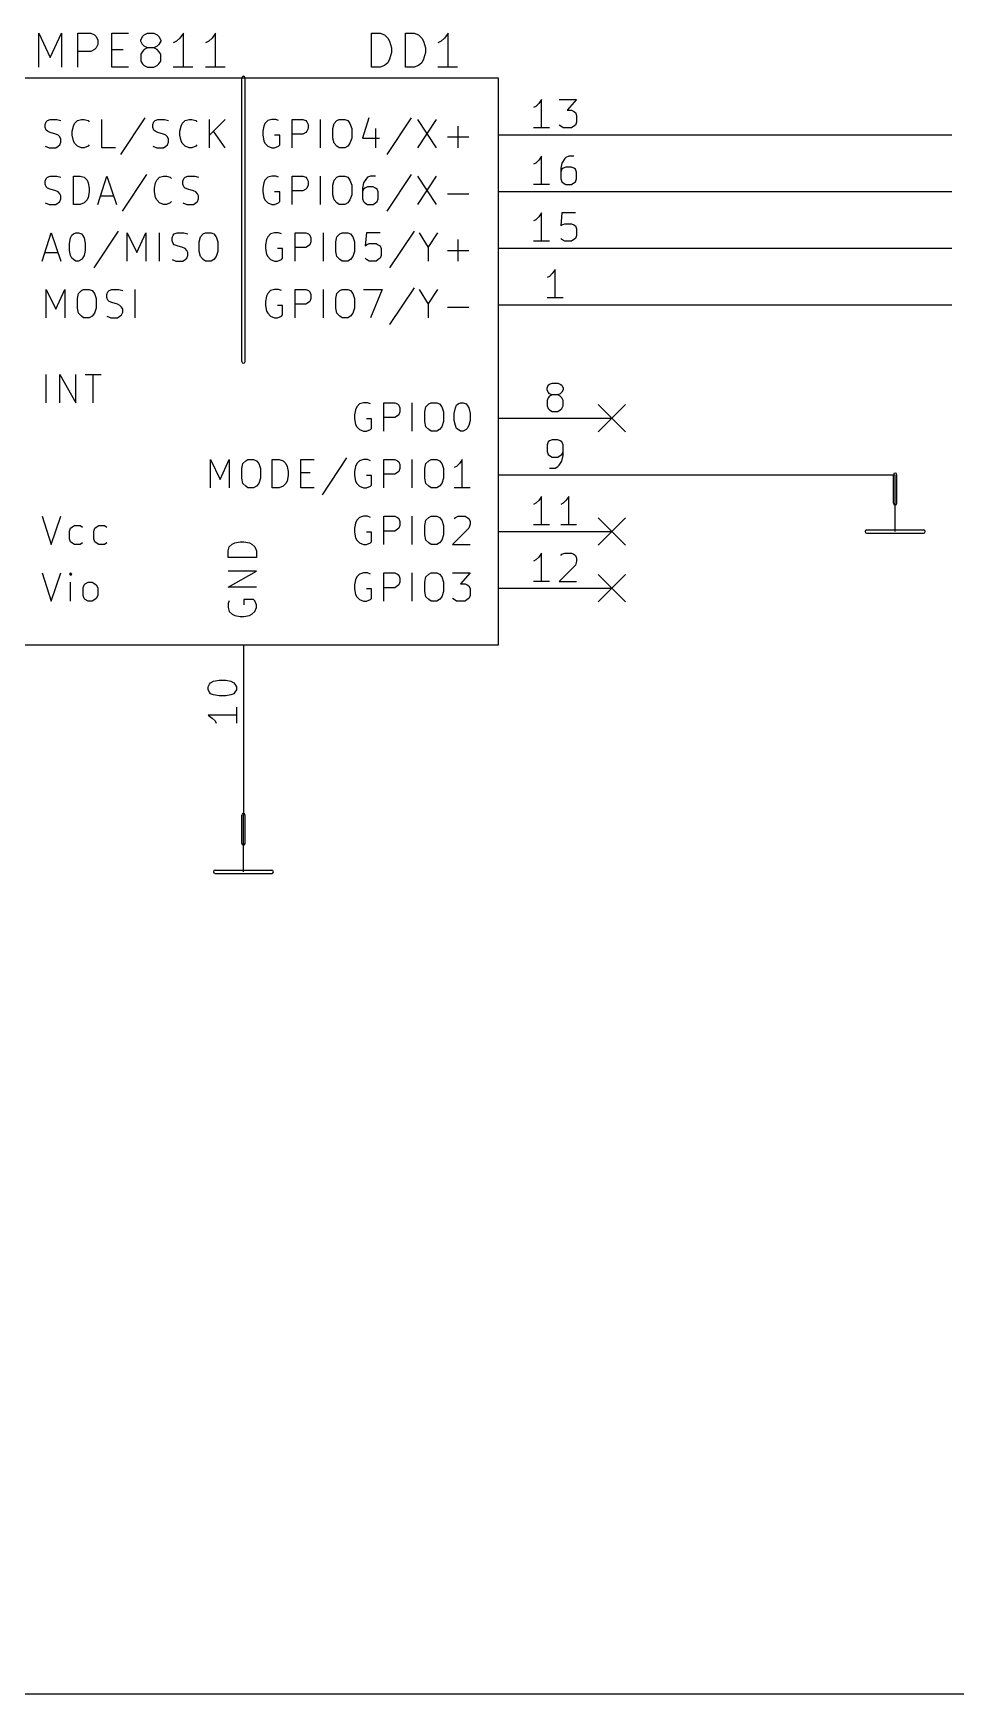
# Model space of a CAD drawing. Extents: x 12 to 829, y -582 to -12.
# Drawn here: x 125.7 to 167.1, y -354.1 to -279.7 of the extents above; entities that cross this region are included whole.
import ezdxf

# ---------------------------------------------------------------- set-up
doc = ezdxf.new("R2010")
doc.units = 0
doc.header["$MEASUREMENT"] = 0
doc.layers.add('BLACK', color=7, linetype='CONTINUOUS')

msp = doc.modelspace()

# ---------------------------------------------------------------- linework, layer by layer
at = {"layer": 'Black'}
for p, q in [((125.959, -281.203), (125.959, -279.679)), ((125.959, -279.679), (126.467, -280.772)), ((126.467, -280.772), (126.975, -279.679)), ((126.975, -279.679), (126.975, -281.203)), ((127.711, -281.203), (127.711, -279.679)), ((127.711, -279.679), (128.295, -279.679)), ((128.295, -279.679), (128.448, -279.756)), ((129.235, -281.203), (129.235, -279.679)), ((129.235, -279.679), (129.972, -279.679)), ((130.683, -279.756), (130.835, -279.679)), ((130.835, -279.679), (131.115, -279.679)), ((131.115, -279.679), (131.267, -279.756)), ((132.436, -279.679), (132.283, -279.908)), ((132.436, -281.203), (132.436, -279.679)), ((133.883, -279.679), (133.731, -279.908)), ((133.883, -281.203), (133.883, -279.679)), ((140.868, -281.203), (140.868, -279.679)), ((140.868, -279.679), (141.249, -279.679)), ((141.249, -279.679), (141.453, -279.756)), ((142.392, -281.203), (142.392, -279.679)), ((142.392, -279.679), (142.773, -279.679)), ((142.773, -279.679), (142.977, -279.756)), ((144.297, -279.679), (144.145, -279.908)), ((144.297, -281.203), (144.297, -279.679)), ((128.448, -280.416), (128.295, -280.492)), ((128.448, -279.756), (128.524, -279.832)), ((128.524, -280.34), (128.448, -280.416)), ((128.524, -279.832), (128.6, -279.984)), ((128.6, -280.187), (128.524, -280.34)), ((128.6, -279.984), (128.6, -280.187)), ((129.235, -280.416), (129.743, -280.416)), ((130.531, -279.984), (130.607, -279.832)), ((130.531, -280.035), (130.531, -279.984)), ((130.607, -280.187), (130.531, -280.035)), ((130.607, -279.832), (130.683, -279.756)), ((130.683, -280.264), (130.607, -280.187)), ((130.683, -280.416), (130.607, -280.492)), ((130.835, -280.34), (130.683, -280.264)), ((130.835, -280.34), (130.683, -280.416)), ((131.115, -280.34), (130.835, -280.34)), ((131.267, -280.264), (131.115, -280.34)), ((131.267, -280.416), (131.115, -280.34)), ((131.267, -279.756), (131.343, -279.832)), ((131.343, -280.187), (131.267, -280.264)), ((131.343, -280.492), (131.267, -280.416)), ((131.343, -279.832), (131.42, -279.984)), ((131.42, -280.035), (131.343, -280.187)), ((131.42, -279.984), (131.42, -280.035)), ((132.131, -280.035), (131.978, -280.111)), ((132.283, -279.908), (132.131, -280.035)), ((133.579, -280.035), (133.426, -280.111)), ((133.731, -279.908), (133.579, -280.035)), ((141.453, -279.756), (141.605, -279.908)), ((141.605, -279.908), (141.681, -280.035)), ((141.681, -280.035), (141.757, -280.34)), ((141.757, -280.34), (141.757, -280.543)), ((142.977, -279.756), (143.129, -279.908)), ((143.129, -279.908), (143.205, -280.035)), ((143.205, -280.035), (143.281, -280.34)), ((143.281, -280.34), (143.281, -280.543)), ((143.993, -280.035), (143.84, -280.111)), ((144.145, -279.908), (143.993, -280.035)), ((128.295, -280.492), (127.711, -280.492)), ((129.972, -281.203), (129.235, -281.203)), ((130.607, -280.492), (130.531, -280.619)), ((130.531, -280.619), (130.531, -280.924)), ((130.531, -280.924), (130.607, -281.051)), ((130.607, -281.051), (130.683, -281.127)), ((130.683, -281.127), (130.835, -281.203)), ((130.835, -281.203), (131.115, -281.203)), ((131.115, -281.203), (131.267, -281.127)), ((131.267, -281.127), (131.343, -281.051)), ((131.42, -280.619), (131.343, -280.492)), ((131.343, -281.051), (131.42, -280.924)), ((131.42, -280.924), (131.42, -280.619)), ((132.867, -281.203), (131.978, -281.203)), ((134.315, -281.203), (133.426, -281.203)), ((141.249, -281.203), (140.868, -281.203)), ((141.453, -281.127), (141.249, -281.203)), ((141.605, -281), (141.453, -281.127)), ((141.681, -280.848), (141.605, -281)), ((141.757, -280.543), (141.681, -280.848)), ((142.773, -281.203), (142.392, -281.203)), ((142.977, -281.127), (142.773, -281.203)), ((143.129, -281), (142.977, -281.127)), ((143.205, -280.848), (143.129, -281)), ((143.281, -280.543), (143.205, -280.848)), ((144.729, -281.203), (143.84, -281.203)), ((146.558, -281.686), (124.968, -281.686)), ((135.052, -294.386), (135.052, -281.686)), ((135.204, -294.386), (135.204, -281.686)), ((146.558, -307.086), (146.558, -281.686)), ((148.488, -282.651), (148.361, -282.829)), ((148.488, -283.921), (148.488, -282.651)), ((149.276, -282.651), (150.063, -282.651)), ((150.063, -282.651), (149.631, -283.134)), ((148.234, -282.956), (148.133, -283.007)), ((148.361, -282.829), (148.234, -282.956)), ((149.631, -283.134), (149.835, -283.134)), ((149.835, -283.134), (149.936, -283.185)), ((149.936, -283.185), (150.012, -283.235)), ((150.012, -283.235), (150.063, -283.362)), ((150.063, -283.362), (150.063, -283.667)), ((126.238, -283.769), (126.289, -283.642)), ((126.238, -283.896), (126.238, -283.769)), ((126.289, -284.023), (126.238, -283.896)), ((126.289, -283.642), (126.34, -283.591)), ((126.34, -284.074), (126.289, -284.023)), ((126.34, -283.591), (126.467, -283.54)), ((126.467, -284.124), (126.34, -284.074)), ((126.467, -283.54), (126.771, -283.54)), ((126.721, -284.201), (126.467, -284.124)), ((126.771, -283.54), (126.949, -283.591)), ((127.457, -284.074), (127.508, -283.845)), ((127.457, -284.251), (127.457, -284.074)), ((127.508, -283.845), (127.559, -283.718)), ((127.559, -283.718), (127.686, -283.591)), ((127.686, -283.591), (127.864, -283.54)), ((127.864, -283.54), (127.991, -283.54)), ((127.991, -283.54), (128.168, -283.591)), ((128.168, -283.591), (128.219, -283.642)), ((128.778, -284.81), (128.778, -283.54)), ((130.708, -283.464), (129.616, -285.115)), ((131.064, -283.769), (131.115, -283.642)), ((131.064, -283.896), (131.064, -283.769)), ((131.115, -284.023), (131.064, -283.896)), ((131.115, -283.642), (131.166, -283.591)), ((131.166, -284.074), (131.115, -284.023)), ((131.166, -283.591), (131.293, -283.54)), ((131.293, -284.124), (131.166, -284.074)), ((131.293, -283.54), (131.597, -283.54)), ((131.547, -284.201), (131.293, -284.124)), ((131.597, -283.54), (131.775, -283.591)), ((132.283, -284.074), (132.334, -283.845)), ((132.283, -284.251), (132.283, -284.074)), ((132.334, -283.845), (132.385, -283.718)), ((132.385, -283.718), (132.512, -283.591)), ((132.512, -283.591), (132.69, -283.54)), ((132.69, -283.54), (132.817, -283.54)), ((132.817, -283.54), (132.994, -283.591)), ((132.994, -283.591), (133.045, -283.642)), ((133.604, -284.81), (133.604, -283.54)), ((134.315, -283.54), (133.604, -284.251)), ((134.315, -284.81), (133.782, -284.074)), ((136.042, -283.845), (135.992, -284.074)), ((135.992, -284.074), (135.992, -284.251)), ((136.093, -283.718), (136.042, -283.845)), ((136.22, -283.591), (136.093, -283.718)), ((136.398, -283.54), (136.22, -283.591)), ((136.576, -283.54), (136.398, -283.54)), ((136.703, -283.591), (136.576, -283.54)), ((137.312, -284.81), (137.312, -283.54)), ((137.312, -283.54), (137.795, -283.54)), ((137.795, -283.54), (137.922, -283.591)), ((137.922, -284.124), (137.795, -284.201)), ((137.922, -283.591), (137.973, -283.642)), ((137.973, -284.074), (137.922, -284.124)), ((137.973, -283.642), (138.024, -283.769)), ((138.024, -283.947), (137.973, -284.074)), ((138.024, -283.769), (138.024, -283.947)), ((138.582, -284.81), (138.582, -283.54)), ((139.141, -283.947), (139.192, -283.718)), ((139.141, -284.378), (139.141, -283.947)), ((139.192, -283.718), (139.319, -283.591)), ((139.319, -283.591), (139.421, -283.54)), ((139.421, -283.54), (139.675, -283.54)), ((139.675, -283.54), (139.802, -283.591)), ((139.802, -283.591), (139.903, -283.718)), ((139.903, -283.718), (139.979, -283.947)), ((139.979, -283.947), (139.979, -284.378)), ((140.741, -283.464), (140.462, -284.378)), ((141.046, -283.947), (141.046, -284.81)), ((142.646, -283.464), (141.554, -285.115)), ((142.926, -283.54), (143.764, -284.81)), ((143.764, -283.54), (142.926, -284.81)), ((144.755, -284.81), (144.755, -283.845)), ((148.844, -283.921), (148.133, -283.921)), ((149.352, -283.845), (149.276, -283.794)), ((149.454, -283.921), (149.352, -283.845)), ((149.835, -283.921), (149.454, -283.921)), ((149.936, -283.845), (149.835, -283.921)), ((150.012, -283.794), (149.936, -283.845)), ((150.063, -283.667), (150.012, -283.794)), ((126.238, -284.734), (126.416, -284.81)), ((126.416, -284.81), (126.721, -284.81)), ((126.822, -284.251), (126.721, -284.201)), ((126.721, -284.81), (126.822, -284.734)), ((126.898, -284.328), (126.822, -284.251)), ((126.822, -284.734), (126.898, -284.683)), ((126.949, -284.429), (126.898, -284.328)), ((126.898, -284.683), (126.949, -284.556)), ((126.949, -284.556), (126.949, -284.429)), ((127.508, -284.505), (127.457, -284.251)), ((127.559, -284.607), (127.508, -284.505)), ((127.686, -284.734), (127.559, -284.607)), ((127.864, -284.81), (127.686, -284.734)), ((127.991, -284.81), (127.864, -284.81)), ((128.168, -284.734), (127.991, -284.81)), ((128.219, -284.683), (128.168, -284.734)), ((129.388, -284.81), (128.778, -284.81)), ((131.064, -284.734), (131.242, -284.81)), ((131.242, -284.81), (131.547, -284.81)), ((131.648, -284.251), (131.547, -284.201)), ((131.547, -284.81), (131.648, -284.734)), ((131.724, -284.328), (131.648, -284.251)), ((131.648, -284.734), (131.724, -284.683)), ((131.775, -284.429), (131.724, -284.328)), ((131.724, -284.683), (131.775, -284.556)), ((131.775, -284.556), (131.775, -284.429)), ((132.334, -284.505), (132.283, -284.251)), ((132.385, -284.607), (132.334, -284.505)), ((132.512, -284.734), (132.385, -284.607)), ((132.69, -284.81), (132.512, -284.734)), ((132.817, -284.81), (132.69, -284.81)), ((132.994, -284.734), (132.817, -284.81)), ((133.045, -284.683), (132.994, -284.734)), ((135.992, -284.251), (136.042, -284.505)), ((136.042, -284.505), (136.093, -284.607)), ((136.093, -284.607), (136.22, -284.734)), ((136.22, -284.734), (136.398, -284.81)), ((136.398, -284.81), (136.525, -284.81)), ((136.754, -284.251), (136.525, -284.251)), ((136.525, -284.81), (136.703, -284.734)), ((136.703, -284.734), (136.754, -284.683)), ((136.754, -284.683), (136.754, -284.251)), ((137.795, -284.201), (137.312, -284.201)), ((139.192, -284.607), (139.141, -284.378)), ((139.319, -284.734), (139.192, -284.607)), ((139.421, -284.81), (139.319, -284.734)), ((139.675, -284.81), (139.421, -284.81)), ((139.802, -284.734), (139.675, -284.81)), ((139.903, -284.607), (139.802, -284.734)), ((139.979, -284.378), (139.903, -284.607)), ((140.462, -284.378), (141.224, -284.378)), ((144.272, -284.328), (145.237, -284.328)), ((146.558, -284.226), (151.638, -284.226)), ((151.638, -284.226), (166.878, -284.226)), ((148.234, -285.496), (148.133, -285.547)), ((148.361, -285.369), (148.234, -285.496)), ((148.488, -285.191), (148.361, -285.369)), ((148.488, -286.461), (148.488, -285.191)), ((149.403, -285.496), (149.352, -285.725)), ((149.53, -285.293), (149.403, -285.496)), ((149.581, -285.674), (149.454, -285.725)), ((149.581, -285.242), (149.53, -285.293)), ((149.708, -285.191), (149.581, -285.242)), ((149.835, -285.674), (149.581, -285.674)), ((149.936, -285.191), (149.708, -285.191)), ((149.936, -285.725), (149.835, -285.674)), ((126.238, -286.309), (126.289, -286.182)), ((126.238, -286.436), (126.238, -286.309)), ((126.289, -286.182), (126.34, -286.131)), ((126.34, -286.131), (126.467, -286.08)), ((126.467, -286.08), (126.771, -286.08)), ((126.771, -286.08), (126.949, -286.131)), ((127.508, -287.35), (127.508, -286.08)), ((127.508, -286.08), (127.813, -286.08)), ((127.813, -286.08), (127.991, -286.131)), ((127.991, -286.131), (128.118, -286.258)), ((128.118, -286.258), (128.168, -286.385)), ((128.168, -286.385), (128.219, -286.614)), ((128.6, -287.35), (129.007, -286.08)), ((129.007, -286.08), (129.438, -287.35)), ((130.785, -286.004), (129.692, -287.655)), ((131.14, -286.614), (131.191, -286.385)), ((131.191, -286.385), (131.242, -286.258)), ((131.242, -286.258), (131.369, -286.131)), ((131.369, -286.131), (131.547, -286.08)), ((131.547, -286.08), (131.674, -286.08)), ((131.674, -286.08), (131.851, -286.131)), ((131.851, -286.131), (131.902, -286.182)), ((132.41, -286.309), (132.461, -286.182)), ((132.41, -286.436), (132.41, -286.309)), ((132.461, -286.182), (132.512, -286.131)), ((132.512, -286.131), (132.639, -286.08)), ((132.639, -286.08), (132.944, -286.08)), ((132.944, -286.08), (133.121, -286.131)), ((136.042, -286.385), (135.992, -286.614)), ((136.093, -286.258), (136.042, -286.385)), ((136.22, -286.131), (136.093, -286.258)), ((136.398, -286.08), (136.22, -286.131)), ((136.576, -286.08), (136.398, -286.08)), ((136.703, -286.131), (136.576, -286.08)), ((137.312, -287.35), (137.312, -286.08)), ((137.312, -286.08), (137.795, -286.08)), ((137.795, -286.08), (137.922, -286.131)), ((137.922, -286.131), (137.973, -286.182)), ((137.973, -286.182), (138.024, -286.309)), ((138.024, -286.309), (138.024, -286.487)), ((138.582, -287.35), (138.582, -286.08)), ((139.141, -286.487), (139.192, -286.258)), ((139.192, -286.258), (139.319, -286.131)), ((139.319, -286.131), (139.421, -286.08)), ((139.421, -286.08), (139.675, -286.08)), ((139.675, -286.08), (139.802, -286.131)), ((139.802, -286.131), (139.903, -286.258)), ((139.903, -286.258), (139.979, -286.487)), ((140.513, -286.385), (140.462, -286.614)), ((140.64, -286.182), (140.513, -286.385)), ((140.691, -286.131), (140.64, -286.182)), ((140.818, -286.08), (140.691, -286.131)), ((141.046, -286.08), (140.818, -286.08)), ((142.646, -286.004), (141.554, -287.655)), ((142.926, -286.08), (143.764, -287.35)), ((143.764, -286.08), (142.926, -287.35)), ((149.352, -285.725), (149.352, -286.207)), ((149.403, -285.775), (149.352, -285.902)), ((149.352, -286.207), (149.403, -286.334)), ((149.454, -285.725), (149.403, -285.775)), ((149.403, -286.334), (149.454, -286.385)), ((149.454, -286.385), (149.581, -286.461)), ((149.835, -286.461), (149.936, -286.385)), ((150.012, -285.775), (149.936, -285.725)), ((149.936, -286.385), (150.012, -286.334)), ((150.063, -285.902), (150.012, -285.775)), ((150.012, -286.334), (150.063, -286.207)), ((150.063, -286.207), (150.063, -285.902)), ((126.289, -286.563), (126.238, -286.436)), ((126.34, -286.614), (126.289, -286.563)), ((126.467, -286.664), (126.34, -286.614)), ((126.721, -286.741), (126.467, -286.664)), ((126.822, -286.791), (126.721, -286.741)), ((126.898, -286.868), (126.822, -286.791)), ((126.949, -286.969), (126.898, -286.868)), ((126.898, -287.223), (126.949, -287.096)), ((126.949, -287.096), (126.949, -286.969)), ((128.118, -287.147), (127.991, -287.274)), ((128.168, -287.045), (128.118, -287.147)), ((128.219, -286.791), (128.168, -287.045)), ((128.219, -286.614), (128.219, -286.791)), ((128.727, -286.969), (129.311, -286.969)), ((131.14, -286.791), (131.14, -286.614)), ((131.191, -287.045), (131.14, -286.791)), ((131.242, -287.147), (131.191, -287.045)), ((131.369, -287.274), (131.242, -287.147)), ((132.461, -286.563), (132.41, -286.436)), ((132.512, -286.614), (132.461, -286.563)), ((132.639, -286.664), (132.512, -286.614)), ((132.893, -286.741), (132.639, -286.664)), ((132.994, -286.791), (132.893, -286.741)), ((133.071, -286.868), (132.994, -286.791)), ((133.121, -286.969), (133.071, -286.868)), ((133.071, -287.223), (133.121, -287.096)), ((133.121, -287.096), (133.121, -286.969)), ((135.992, -286.614), (135.992, -286.791)), ((135.992, -286.791), (136.042, -287.045)), ((136.042, -287.045), (136.093, -287.147)), ((136.093, -287.147), (136.22, -287.274)), ((136.754, -286.791), (136.525, -286.791)), ((136.754, -287.223), (136.754, -286.791)), ((137.795, -286.741), (137.312, -286.741)), ((137.922, -286.664), (137.795, -286.741)), ((137.973, -286.614), (137.922, -286.664)), ((138.024, -286.487), (137.973, -286.614)), ((139.141, -286.918), (139.141, -286.487)), ((139.192, -287.147), (139.141, -286.918)), ((139.319, -287.274), (139.192, -287.147)), ((139.903, -287.147), (139.802, -287.274)), ((139.979, -286.918), (139.903, -287.147)), ((139.979, -286.487), (139.979, -286.918)), ((140.462, -286.614), (140.462, -287.096)), ((140.513, -286.664), (140.462, -286.791)), ((140.462, -287.096), (140.513, -287.223)), ((140.564, -286.614), (140.513, -286.664)), ((140.691, -286.563), (140.564, -286.614)), ((140.945, -286.563), (140.691, -286.563)), ((141.046, -286.614), (140.945, -286.563)), ((141.122, -286.664), (141.046, -286.614)), ((141.173, -286.791), (141.122, -286.664)), ((141.122, -287.223), (141.173, -287.096)), ((141.173, -287.096), (141.173, -286.791)), ((144.272, -286.868), (145.237, -286.868)), ((146.558, -286.766), (151.638, -286.766)), ((148.844, -286.461), (148.133, -286.461)), ((149.581, -286.461), (149.835, -286.461)), ((151.638, -286.766), (166.878, -286.766)), ((126.238, -287.274), (126.416, -287.35)), ((126.416, -287.35), (126.721, -287.35)), ((126.721, -287.35), (126.822, -287.274)), ((126.822, -287.274), (126.898, -287.223)), ((127.813, -287.35), (127.508, -287.35)), ((127.991, -287.274), (127.813, -287.35)), ((131.547, -287.35), (131.369, -287.274)), ((131.674, -287.35), (131.547, -287.35)), ((131.851, -287.274), (131.674, -287.35)), ((131.902, -287.223), (131.851, -287.274)), ((132.41, -287.274), (132.588, -287.35)), ((132.588, -287.35), (132.893, -287.35)), ((132.893, -287.35), (132.994, -287.274)), ((132.994, -287.274), (133.071, -287.223)), ((136.22, -287.274), (136.398, -287.35)), ((136.398, -287.35), (136.525, -287.35)), ((136.525, -287.35), (136.703, -287.274)), ((136.703, -287.274), (136.754, -287.223)), ((139.421, -287.35), (139.319, -287.274)), ((139.675, -287.35), (139.421, -287.35)), ((139.802, -287.274), (139.675, -287.35)), ((140.513, -287.223), (140.564, -287.274)), ((140.564, -287.274), (140.691, -287.35)), ((140.691, -287.35), (140.945, -287.35)), ((140.945, -287.35), (141.046, -287.274)), ((141.046, -287.274), (141.122, -287.223)), ((148.361, -287.909), (148.234, -288.036)), ((148.488, -287.731), (148.361, -287.909)), ((148.488, -289.001), (148.488, -287.731)), ((149.403, -287.731), (149.352, -288.315)), ((150.012, -287.731), (149.403, -287.731)), ((126.111, -289.89), (126.517, -288.62)), ((126.517, -288.62), (126.949, -289.89)), ((127.508, -288.671), (127.61, -288.62)), ((127.61, -288.62), (127.737, -288.62)), ((127.737, -288.62), (127.864, -288.671)), ((129.515, -288.544), (128.422, -290.195)), ((129.921, -289.89), (129.921, -288.62)), ((129.921, -288.62), (130.353, -289.509)), ((130.353, -289.509), (130.759, -288.62)), ((130.759, -288.62), (130.759, -289.89)), ((131.369, -289.89), (131.369, -288.62)), ((132.029, -288.671), (132.156, -288.62)), ((132.156, -288.62), (132.461, -288.62)), ((132.461, -288.62), (132.639, -288.671)), ((133.325, -288.671), (133.426, -288.62)), ((133.426, -288.62), (133.68, -288.62)), ((133.68, -288.62), (133.807, -288.671)), ((136.525, -288.62), (136.347, -288.671)), ((136.703, -288.62), (136.525, -288.62)), ((136.83, -288.671), (136.703, -288.62)), ((137.439, -289.89), (137.439, -288.62)), ((137.439, -288.62), (137.922, -288.62)), ((137.922, -288.62), (138.049, -288.671)), ((138.709, -289.89), (138.709, -288.62)), ((139.446, -288.671), (139.548, -288.62)), ((139.548, -288.62), (139.802, -288.62)), ((139.802, -288.62), (139.929, -288.671)), ((140.64, -288.62), (140.589, -289.204)), ((141.249, -288.62), (140.64, -288.62)), ((142.773, -288.544), (141.681, -290.195)), ((143.002, -288.62), (143.408, -289.281)), ((143.408, -289.281), (143.84, -288.62)), ((148.234, -288.036), (148.133, -288.087)), ((149.352, -288.315), (149.403, -288.265)), ((149.403, -288.265), (149.53, -288.214)), ((149.53, -288.214), (149.835, -288.214)), ((149.835, -288.214), (149.936, -288.265)), ((149.936, -288.265), (150.012, -288.315)), ((150.012, -288.315), (150.063, -288.442)), ((150.063, -288.442), (150.063, -288.747)), ((127.33, -289.103), (127.381, -288.849)), ((127.33, -289.408), (127.33, -289.103)), ((127.381, -288.849), (127.432, -288.722)), ((127.432, -288.722), (127.508, -288.671)), ((127.864, -288.671), (127.914, -288.722)), ((127.914, -288.722), (127.991, -288.849)), ((127.991, -288.849), (128.041, -289.103)), ((128.041, -289.103), (128.041, -289.408)), ((131.928, -288.849), (131.978, -288.722)), ((131.928, -288.976), (131.928, -288.849)), ((131.978, -289.103), (131.928, -288.976)), ((131.978, -288.722), (132.029, -288.671)), ((132.029, -289.154), (131.978, -289.103)), ((132.156, -289.204), (132.029, -289.154)), ((132.41, -289.281), (132.156, -289.204)), ((132.512, -289.331), (132.41, -289.281)), ((132.588, -289.408), (132.512, -289.331)), ((133.147, -289.027), (133.198, -288.798)), ((133.147, -289.458), (133.147, -289.027)), ((133.198, -288.798), (133.325, -288.671)), ((133.807, -288.671), (133.909, -288.798)), ((133.909, -288.798), (133.985, -289.027)), ((133.985, -289.027), (133.985, -289.458)), ((136.169, -288.925), (136.119, -289.154)), ((136.119, -289.154), (136.119, -289.331)), ((136.119, -289.331), (136.169, -289.585)), ((136.22, -288.798), (136.169, -288.925)), ((136.347, -288.671), (136.22, -288.798)), ((136.881, -289.331), (136.652, -289.331)), ((136.881, -289.763), (136.881, -289.331)), ((137.922, -289.281), (137.439, -289.281)), ((138.049, -289.204), (137.922, -289.281)), ((138.049, -288.671), (138.1, -288.722)), ((138.1, -289.154), (138.049, -289.204)), ((138.1, -288.722), (138.151, -288.849)), ((138.151, -289.027), (138.1, -289.154)), ((138.151, -288.849), (138.151, -289.027)), ((139.268, -289.027), (139.319, -288.798)), ((139.268, -289.458), (139.268, -289.027)), ((139.319, -288.798), (139.446, -288.671)), ((139.929, -288.671), (140.03, -288.798)), ((140.03, -288.798), (140.106, -289.027)), ((140.106, -289.027), (140.106, -289.458)), ((140.589, -289.204), (140.64, -289.154)), ((140.64, -289.154), (140.767, -289.103)), ((140.767, -289.103), (141.072, -289.103)), ((141.072, -289.103), (141.173, -289.154)), ((141.173, -289.154), (141.249, -289.204)), ((141.249, -289.204), (141.3, -289.331)), ((141.3, -289.331), (141.3, -289.636)), ((143.408, -289.281), (143.408, -289.89)), ((144.755, -289.89), (144.755, -288.925)), ((146.558, -289.306), (151.638, -289.306)), ((148.844, -289.001), (148.133, -289.001)), ((149.403, -288.925), (149.352, -288.874)), ((149.53, -289.001), (149.403, -288.925)), ((149.835, -289.001), (149.53, -289.001)), ((149.936, -288.925), (149.835, -289.001)), ((150.012, -288.874), (149.936, -288.925)), ((150.063, -288.747), (150.012, -288.874)), ((151.638, -289.306), (166.878, -289.306)), ((126.238, -289.509), (126.822, -289.509)), ((127.381, -289.636), (127.33, -289.408)), ((127.432, -289.763), (127.381, -289.636)), ((127.508, -289.814), (127.432, -289.763)), ((127.61, -289.89), (127.508, -289.814)), ((127.737, -289.89), (127.61, -289.89)), ((127.864, -289.814), (127.737, -289.89)), ((127.914, -289.763), (127.864, -289.814)), ((127.991, -289.636), (127.914, -289.763)), ((128.041, -289.408), (127.991, -289.636)), ((131.928, -289.814), (132.105, -289.89)), ((132.105, -289.89), (132.41, -289.89)), ((132.41, -289.89), (132.512, -289.814)), ((132.512, -289.814), (132.588, -289.763)), ((132.639, -289.509), (132.588, -289.408)), ((132.588, -289.763), (132.639, -289.636)), ((132.639, -289.636), (132.639, -289.509)), ((133.198, -289.687), (133.147, -289.458)), ((133.325, -289.814), (133.198, -289.687)), ((133.426, -289.89), (133.325, -289.814)), ((133.68, -289.89), (133.426, -289.89)), ((133.807, -289.814), (133.68, -289.89)), ((133.909, -289.687), (133.807, -289.814)), ((133.985, -289.458), (133.909, -289.687)), ((136.169, -289.585), (136.22, -289.687)), ((136.22, -289.687), (136.347, -289.814)), ((136.347, -289.814), (136.525, -289.89)), ((136.525, -289.89), (136.652, -289.89)), ((136.652, -289.89), (136.83, -289.814)), ((136.83, -289.814), (136.881, -289.763)), ((139.319, -289.687), (139.268, -289.458)), ((139.446, -289.814), (139.319, -289.687)), ((139.548, -289.89), (139.446, -289.814)), ((139.802, -289.89), (139.548, -289.89)), ((139.929, -289.814), (139.802, -289.89)), ((140.03, -289.687), (139.929, -289.814)), ((140.106, -289.458), (140.03, -289.687)), ((140.64, -289.814), (140.589, -289.763)), ((140.767, -289.89), (140.64, -289.814)), ((141.072, -289.89), (140.767, -289.89)), ((141.173, -289.814), (141.072, -289.89)), ((141.249, -289.763), (141.173, -289.814)), ((141.3, -289.636), (141.249, -289.763)), ((144.272, -289.408), (145.237, -289.408)), ((148.844, -290.576), (148.742, -290.627)), ((148.971, -290.449), (148.844, -290.576)), ((149.098, -290.271), (148.971, -290.449)), ((149.098, -291.541), (149.098, -290.271)), ((126.289, -292.43), (126.289, -291.16)), ((126.289, -291.16), (126.721, -292.049)), ((126.721, -292.049), (127.127, -291.16)), ((127.127, -291.16), (127.127, -292.43)), ((127.686, -291.567), (127.737, -291.338)), ((127.686, -291.998), (127.686, -291.567)), ((127.737, -291.338), (127.864, -291.211)), ((127.864, -291.211), (127.965, -291.16)), ((127.965, -291.16), (128.219, -291.16)), ((128.219, -291.16), (128.346, -291.211)), ((128.346, -291.211), (128.448, -291.338)), ((128.448, -291.338), (128.524, -291.567)), ((128.524, -291.567), (128.524, -291.998)), ((129.007, -291.389), (129.057, -291.262)), ((129.007, -291.516), (129.007, -291.389)), ((129.057, -291.643), (129.007, -291.516)), ((129.057, -291.262), (129.108, -291.211)), ((129.108, -291.211), (129.235, -291.16)), ((129.235, -291.16), (129.54, -291.16)), ((129.54, -291.16), (129.718, -291.211)), ((130.277, -292.43), (130.277, -291.16)), ((136.169, -291.465), (136.119, -291.694)), ((136.22, -291.338), (136.169, -291.465)), ((136.347, -291.211), (136.22, -291.338)), ((136.525, -291.16), (136.347, -291.211)), ((136.703, -291.16), (136.525, -291.16)), ((136.83, -291.211), (136.703, -291.16)), ((137.439, -292.43), (137.439, -291.16)), ((137.439, -291.16), (137.922, -291.16)), ((137.922, -291.16), (138.049, -291.211)), ((138.049, -291.211), (138.1, -291.262)), ((138.1, -291.262), (138.151, -291.389)), ((138.151, -291.567), (138.1, -291.694)), ((138.151, -291.389), (138.151, -291.567)), ((138.709, -292.43), (138.709, -291.16)), ((139.268, -291.567), (139.319, -291.338)), ((139.268, -291.998), (139.268, -291.567)), ((139.319, -291.338), (139.446, -291.211)), ((139.446, -291.211), (139.548, -291.16)), ((139.548, -291.16), (139.802, -291.16)), ((139.802, -291.16), (139.929, -291.211)), ((139.929, -291.211), (140.03, -291.338)), ((140.03, -291.338), (140.106, -291.567)), ((140.106, -291.567), (140.106, -291.998)), ((140.513, -291.16), (141.351, -291.16)), ((141.351, -291.16), (140.818, -292.43)), ((142.773, -291.084), (141.681, -292.735)), ((143.002, -291.16), (143.408, -291.821)), ((143.408, -291.821), (143.84, -291.16)), ((149.454, -291.541), (148.742, -291.541)), ((127.737, -292.227), (127.686, -291.998)), ((127.864, -292.354), (127.737, -292.227)), ((127.965, -292.43), (127.864, -292.354)), ((128.346, -292.354), (128.219, -292.43)), ((128.448, -292.227), (128.346, -292.354)), ((128.524, -291.998), (128.448, -292.227)), ((129.007, -292.354), (129.184, -292.43)), ((129.108, -291.694), (129.057, -291.643)), ((129.235, -291.744), (129.108, -291.694)), ((129.489, -291.821), (129.235, -291.744)), ((129.591, -291.871), (129.489, -291.821)), ((129.489, -292.43), (129.591, -292.354)), ((129.667, -291.948), (129.591, -291.871)), ((129.591, -292.354), (129.667, -292.303)), ((129.718, -292.049), (129.667, -291.948)), ((129.667, -292.303), (129.718, -292.176)), ((129.718, -292.176), (129.718, -292.049)), ((136.119, -291.694), (136.119, -291.871)), ((136.119, -291.871), (136.169, -292.125)), ((136.169, -292.125), (136.22, -292.227)), ((136.22, -292.227), (136.347, -292.354)), ((136.347, -292.354), (136.525, -292.43)), ((136.881, -291.871), (136.652, -291.871)), ((136.652, -292.43), (136.83, -292.354)), ((136.83, -292.354), (136.881, -292.303)), ((136.881, -292.303), (136.881, -291.871)), ((137.922, -291.821), (137.439, -291.821)), ((138.049, -291.744), (137.922, -291.821)), ((138.1, -291.694), (138.049, -291.744)), ((139.319, -292.227), (139.268, -291.998)), ((139.446, -292.354), (139.319, -292.227)), ((139.548, -292.43), (139.446, -292.354)), ((139.929, -292.354), (139.802, -292.43)), ((140.03, -292.227), (139.929, -292.354)), ((140.106, -291.998), (140.03, -292.227)), ((143.408, -291.821), (143.408, -292.43)), ((144.272, -291.948), (145.237, -291.948)), ((146.558, -291.846), (151.638, -291.846)), ((151.638, -291.846), (166.878, -291.846)), ((128.219, -292.43), (127.965, -292.43)), ((129.184, -292.43), (129.489, -292.43)), ((136.525, -292.43), (136.652, -292.43)), ((139.802, -292.43), (139.548, -292.43)), ((126.289, -296.24), (126.289, -294.97)), ((126.898, -296.24), (126.898, -294.97)), ((126.898, -294.97), (127.61, -296.24)), ((127.61, -296.24), (127.61, -294.97)), ((128.041, -294.97), (128.753, -294.97)), ((128.397, -296.24), (128.397, -294.97)), ((148.844, -295.402), (148.971, -295.351)), ((148.971, -295.351), (149.225, -295.351)), ((149.225, -295.351), (149.327, -295.402)), ((148.742, -295.58), (148.793, -295.453)), ((148.742, -295.656), (148.742, -295.58)), ((148.793, -295.758), (148.742, -295.656)), ((148.793, -296.012), (148.742, -296.139)), ((148.793, -295.453), (148.844, -295.402)), ((148.844, -295.834), (148.793, -295.758)), ((148.844, -295.935), (148.793, -296.012)), ((148.971, -295.885), (148.844, -295.834)), ((148.971, -295.885), (148.844, -295.935)), ((149.225, -295.885), (148.971, -295.885)), ((149.327, -295.834), (149.225, -295.885)), ((149.327, -295.935), (149.225, -295.885)), ((149.327, -295.402), (149.403, -295.453)), ((149.403, -295.758), (149.327, -295.834)), ((149.403, -296.012), (149.327, -295.935)), ((149.403, -295.453), (149.454, -295.58)), ((149.454, -295.656), (149.403, -295.758)), ((149.454, -296.139), (149.403, -296.012)), ((149.454, -295.58), (149.454, -295.656)), ((140.157, -296.545), (140.106, -296.774)), ((140.106, -296.774), (140.106, -296.951)), ((140.208, -296.418), (140.157, -296.545)), ((140.335, -296.291), (140.208, -296.418)), ((140.513, -296.24), (140.335, -296.291)), ((140.691, -296.24), (140.513, -296.24)), ((140.818, -296.291), (140.691, -296.24)), ((141.427, -297.51), (141.427, -296.24)), ((141.427, -296.24), (141.91, -296.24)), ((141.91, -296.24), (142.037, -296.291)), ((142.037, -296.824), (141.91, -296.901)), ((142.037, -296.291), (142.088, -296.342)), ((142.088, -296.774), (142.037, -296.824)), ((142.088, -296.342), (142.138, -296.469)), ((142.138, -296.647), (142.088, -296.774)), ((142.138, -296.469), (142.138, -296.647)), ((142.697, -297.51), (142.697, -296.24)), ((143.256, -296.647), (143.307, -296.418)), ((143.256, -297.078), (143.256, -296.647)), ((143.307, -296.418), (143.434, -296.291)), ((143.434, -296.291), (143.535, -296.24)), ((143.535, -296.24), (143.789, -296.24)), ((143.789, -296.24), (143.916, -296.291)), ((143.916, -296.291), (144.018, -296.418)), ((144.018, -296.418), (144.094, -296.647)), ((144.094, -296.647), (144.094, -297.078)), ((144.577, -296.723), (144.628, -296.469)), ((144.577, -297.028), (144.577, -296.723)), ((144.628, -296.469), (144.678, -296.342)), ((144.678, -296.342), (144.755, -296.291)), ((144.755, -296.291), (144.856, -296.24)), ((144.856, -296.24), (144.983, -296.24)), ((144.983, -296.24), (145.11, -296.291)), ((145.11, -296.291), (145.161, -296.342)), ((145.161, -296.342), (145.237, -296.469)), ((145.237, -296.469), (145.288, -296.723)), ((145.288, -296.723), (145.288, -297.028)), ((148.742, -296.139), (148.742, -296.367)), ((148.742, -296.367), (148.793, -296.494)), ((148.793, -296.494), (148.844, -296.545)), ((148.844, -296.545), (148.971, -296.621)), ((148.971, -296.621), (149.225, -296.621)), ((149.225, -296.621), (149.327, -296.545)), ((149.327, -296.545), (149.403, -296.494)), ((149.403, -296.494), (149.454, -296.367)), ((149.454, -296.367), (149.454, -296.139)), ((151.028, -296.316), (152.248, -297.536)), ((152.248, -296.316), (151.028, -297.536)), ((151.028, -296.316), (152.248, -297.536)), ((152.248, -296.316), (151.028, -297.536)), ((140.106, -296.951), (140.157, -297.205)), ((140.157, -297.205), (140.208, -297.307)), ((140.208, -297.307), (140.335, -297.434)), ((140.335, -297.434), (140.513, -297.51)), ((140.513, -297.51), (140.64, -297.51)), ((140.868, -296.951), (140.64, -296.951)), ((140.64, -297.51), (140.818, -297.434)), ((140.818, -297.434), (140.868, -297.383)), ((140.868, -297.383), (140.868, -296.951)), ((141.91, -296.901), (141.427, -296.901)), ((143.307, -297.307), (143.256, -297.078)), ((143.434, -297.434), (143.307, -297.307)), ((143.535, -297.51), (143.434, -297.434)), ((143.789, -297.51), (143.535, -297.51)), ((143.916, -297.434), (143.789, -297.51)), ((144.018, -297.307), (143.916, -297.434)), ((144.094, -297.078), (144.018, -297.307)), ((144.628, -297.256), (144.577, -297.028)), ((144.678, -297.383), (144.628, -297.256)), ((144.755, -297.434), (144.678, -297.383)), ((144.856, -297.51), (144.755, -297.434)), ((144.983, -297.51), (144.856, -297.51)), ((145.11, -297.434), (144.983, -297.51)), ((145.161, -297.383), (145.11, -297.434)), ((145.237, -297.256), (145.161, -297.383)), ((145.288, -297.028), (145.237, -297.256)), ((146.558, -296.926), (151.638, -296.926)), ((148.793, -297.993), (148.742, -298.12)), ((148.742, -298.12), (148.742, -298.425)), ((148.844, -297.942), (148.793, -297.993)), ((148.971, -297.891), (148.844, -297.942)), ((149.225, -297.891), (148.971, -297.891)), ((149.327, -297.942), (149.225, -297.891)), ((149.403, -297.993), (149.327, -297.942)), ((149.454, -298.12), (149.403, -297.993)), ((149.454, -298.602), (149.454, -298.12)), ((133.655, -300.05), (133.655, -298.78)), ((133.655, -298.78), (134.087, -299.669)), ((134.087, -299.669), (134.493, -298.78)), ((134.493, -298.78), (134.493, -300.05)), ((135.052, -299.187), (135.103, -298.958)), ((135.103, -298.958), (135.23, -298.831)), ((135.23, -298.831), (135.331, -298.78)), ((135.331, -298.78), (135.585, -298.78)), ((135.585, -298.78), (135.712, -298.831)), ((135.712, -298.831), (135.814, -298.958)), ((135.814, -298.958), (135.89, -299.187)), ((136.423, -300.05), (136.423, -298.78)), ((136.423, -298.78), (136.728, -298.78)), ((136.728, -298.78), (136.906, -298.831)), ((136.906, -298.831), (137.033, -298.958)), ((137.033, -298.958), (137.084, -299.085)), ((137.693, -300.05), (137.693, -298.78)), ((137.693, -298.78), (138.303, -298.78)), ((139.751, -298.704), (138.659, -300.355)), ((140.208, -298.958), (140.157, -299.085)), ((140.335, -298.831), (140.208, -298.958)), ((140.513, -298.78), (140.335, -298.831)), ((140.691, -298.78), (140.513, -298.78)), ((140.818, -298.831), (140.691, -298.78)), ((141.427, -300.05), (141.427, -298.78)), ((141.427, -298.78), (141.91, -298.78)), ((141.91, -298.78), (142.037, -298.831)), ((142.037, -298.831), (142.088, -298.882)), ((142.088, -298.882), (142.138, -299.009)), ((142.138, -299.009), (142.138, -299.187)), ((142.697, -300.05), (142.697, -298.78)), ((143.256, -299.187), (143.307, -298.958)), ((143.307, -298.958), (143.434, -298.831)), ((143.434, -298.831), (143.535, -298.78)), ((143.535, -298.78), (143.789, -298.78)), ((143.789, -298.78), (143.916, -298.831)), ((143.916, -298.831), (144.018, -298.958)), ((144.018, -298.958), (144.094, -299.187)), ((144.805, -298.958), (144.678, -299.085)), ((144.932, -298.78), (144.805, -298.958)), ((144.932, -300.05), (144.932, -298.78)), ((148.742, -298.425), (148.793, -298.552)), ((148.793, -298.552), (148.844, -298.602)), ((148.844, -298.602), (148.971, -298.679)), ((148.971, -298.679), (149.225, -298.679)), ((149.225, -298.679), (149.327, -298.602)), ((149.225, -299.085), (149.276, -299.034)), ((149.276, -299.034), (149.403, -298.856)), ((149.327, -298.602), (149.403, -298.552)), ((149.403, -298.552), (149.454, -298.425)), ((149.403, -298.856), (149.454, -298.602)), ((135.052, -299.618), (135.052, -299.187)), ((135.103, -299.847), (135.052, -299.618)), ((135.89, -299.618), (135.814, -299.847)), ((135.89, -299.187), (135.89, -299.618)), ((137.084, -299.745), (137.033, -299.847)), ((137.084, -299.085), (137.135, -299.314)), ((137.135, -299.491), (137.084, -299.745)), ((137.135, -299.314), (137.135, -299.491)), ((137.693, -299.364), (138.125, -299.364)), ((140.157, -299.085), (140.106, -299.314)), ((140.106, -299.314), (140.106, -299.491)), ((140.106, -299.491), (140.157, -299.745)), ((140.157, -299.745), (140.208, -299.847)), ((140.868, -299.491), (140.64, -299.491)), ((140.868, -299.923), (140.868, -299.491)), ((141.91, -299.441), (141.427, -299.441)), ((142.037, -299.364), (141.91, -299.441)), ((142.088, -299.314), (142.037, -299.364)), ((142.138, -299.187), (142.088, -299.314)), ((143.256, -299.618), (143.256, -299.187)), ((143.307, -299.847), (143.256, -299.618)), ((144.094, -299.618), (144.018, -299.847)), ((144.094, -299.187), (144.094, -299.618)), ((144.678, -299.085), (144.577, -299.136)), ((146.558, -299.466), (151.638, -299.466)), ((148.844, -299.161), (149.098, -299.161)), ((149.098, -299.161), (149.225, -299.085)), ((151.638, -299.466), (164.338, -299.466)), ((164.262, -300.736), (164.262, -299.466)), ((164.338, -302.006), (164.338, -299.466)), ((164.414, -300.736), (164.414, -299.466)), ((135.23, -299.974), (135.103, -299.847)), ((135.331, -300.05), (135.23, -299.974)), ((135.585, -300.05), (135.331, -300.05)), ((135.712, -299.974), (135.585, -300.05)), ((135.814, -299.847), (135.712, -299.974)), ((136.728, -300.05), (136.423, -300.05)), ((136.906, -299.974), (136.728, -300.05)), ((137.033, -299.847), (136.906, -299.974)), ((138.303, -300.05), (137.693, -300.05)), ((140.208, -299.847), (140.335, -299.974)), ((140.335, -299.974), (140.513, -300.05)), ((140.513, -300.05), (140.64, -300.05)), ((140.64, -300.05), (140.818, -299.974)), ((140.818, -299.974), (140.868, -299.923)), ((143.434, -299.974), (143.307, -299.847)), ((143.535, -300.05), (143.434, -299.974)), ((143.789, -300.05), (143.535, -300.05)), ((143.916, -299.974), (143.789, -300.05)), ((144.018, -299.847), (143.916, -299.974)), ((145.288, -300.05), (144.577, -300.05)), ((148.488, -300.431), (148.361, -300.609)), ((148.488, -301.701), (148.488, -300.431)), ((149.708, -300.431), (149.581, -300.609)), ((149.708, -301.701), (149.708, -300.431)), ((148.234, -300.736), (148.133, -300.787)), ((148.361, -300.609), (148.234, -300.736)), ((149.454, -300.736), (149.352, -300.787)), ((149.581, -300.609), (149.454, -300.736)), ((126.111, -301.32), (126.517, -302.59)), ((126.517, -302.59), (126.949, -301.32)), ((127.33, -301.981), (127.381, -301.854)), ((127.33, -302.336), (127.33, -301.981)), ((127.381, -301.854), (127.432, -301.803)), ((127.432, -301.803), (127.559, -301.727)), ((127.559, -301.727), (127.813, -301.727)), ((127.813, -301.727), (127.914, -301.803)), ((128.422, -301.981), (128.473, -301.854)), ((128.422, -302.336), (128.422, -301.981)), ((128.473, -301.854), (128.524, -301.803)), ((128.524, -301.803), (128.651, -301.727)), ((128.651, -301.727), (128.905, -301.727)), ((128.905, -301.727), (129.007, -301.803)), ((140.157, -301.625), (140.106, -301.854)), ((140.106, -301.854), (140.106, -302.031)), ((140.106, -302.031), (140.157, -302.285)), ((140.208, -301.498), (140.157, -301.625)), ((140.335, -301.371), (140.208, -301.498)), ((140.513, -301.32), (140.335, -301.371)), ((140.691, -301.32), (140.513, -301.32)), ((140.868, -302.031), (140.64, -302.031)), ((140.818, -301.371), (140.691, -301.32)), ((140.868, -302.463), (140.868, -302.031)), ((141.427, -302.59), (141.427, -301.32)), ((141.427, -301.32), (141.91, -301.32)), ((141.91, -301.981), (141.427, -301.981)), ((141.91, -301.32), (142.037, -301.371)), ((142.037, -301.904), (141.91, -301.981)), ((142.037, -301.371), (142.088, -301.422)), ((142.088, -301.854), (142.037, -301.904)), ((142.088, -301.422), (142.138, -301.549)), ((142.138, -301.727), (142.088, -301.854)), ((142.138, -301.549), (142.138, -301.727)), ((142.697, -302.59), (142.697, -301.32)), ((143.256, -301.727), (143.307, -301.498)), ((143.256, -302.158), (143.256, -301.727)), ((143.307, -301.498), (143.434, -301.371)), ((143.434, -301.371), (143.535, -301.32)), ((143.535, -301.32), (143.789, -301.32)), ((143.789, -301.32), (143.916, -301.371)), ((143.916, -301.371), (144.018, -301.498)), ((144.018, -301.498), (144.094, -301.727)), ((144.094, -301.727), (144.094, -302.158)), ((145.237, -301.854), (144.501, -302.59)), ((144.577, -301.422), (144.628, -301.371)), ((144.628, -301.371), (144.755, -301.32)), ((144.755, -301.32), (145.059, -301.32)), ((145.059, -301.32), (145.161, -301.371)), ((145.161, -301.371), (145.237, -301.422)), ((145.237, -301.422), (145.288, -301.549)), ((145.288, -301.676), (145.237, -301.854)), ((145.288, -301.549), (145.288, -301.676)), ((146.558, -302.006), (151.638, -302.006)), ((148.844, -301.701), (148.133, -301.701)), ((150.063, -301.701), (149.352, -301.701)), ((151.028, -301.396), (152.248, -302.616)), ((152.248, -301.396), (151.028, -302.616)), ((151.028, -301.396), (152.248, -302.616)), ((152.248, -301.396), (151.028, -302.616)), ((163.068, -301.93), (165.608, -301.93)), ((127.381, -302.463), (127.33, -302.336)), ((127.432, -302.514), (127.381, -302.463)), ((127.559, -302.59), (127.432, -302.514)), ((127.813, -302.59), (127.559, -302.59)), ((127.914, -302.514), (127.813, -302.59)), ((128.473, -302.463), (128.422, -302.336)), ((128.524, -302.514), (128.473, -302.463)), ((128.651, -302.59), (128.524, -302.514)), ((128.905, -302.59), (128.651, -302.59)), ((129.007, -302.514), (128.905, -302.59)), ((134.442, -302.87), (134.493, -302.692)), ((134.493, -302.692), (134.62, -302.565)), ((134.62, -302.565), (134.747, -302.514)), ((134.747, -302.514), (134.976, -302.463)), ((134.976, -302.463), (135.153, -302.463)), ((135.153, -302.463), (135.407, -302.514)), ((135.407, -302.514), (135.509, -302.565)), ((135.509, -302.565), (135.636, -302.692)), ((135.636, -302.692), (135.712, -302.87)), ((140.157, -302.285), (140.208, -302.387)), ((140.208, -302.387), (140.335, -302.514)), ((140.335, -302.514), (140.513, -302.59)), ((140.513, -302.59), (140.64, -302.59)), ((140.64, -302.59), (140.818, -302.514)), ((140.818, -302.514), (140.868, -302.463)), ((143.307, -302.387), (143.256, -302.158)), ((143.434, -302.514), (143.307, -302.387)), ((143.535, -302.59), (143.434, -302.514)), ((143.789, -302.59), (143.535, -302.59)), ((143.916, -302.514), (143.789, -302.59)), ((144.018, -302.387), (143.916, -302.514)), ((144.094, -302.158), (144.018, -302.387)), ((144.501, -302.59), (145.288, -302.59)), ((163.068, -302.082), (165.608, -302.082)), ((134.442, -303.174), (134.442, -302.87)), ((135.712, -303.174), (134.442, -303.174)), ((135.712, -302.87), (135.712, -303.174)), ((148.234, -303.276), (148.133, -303.327)), ((148.361, -303.149), (148.234, -303.276)), ((148.488, -302.971), (148.361, -303.149)), ((148.488, -304.241), (148.488, -302.971)), ((150.012, -303.505), (149.276, -304.241)), ((149.352, -303.073), (149.403, -303.022)), ((149.403, -303.022), (149.53, -302.971)), ((149.53, -302.971), (149.835, -302.971)), ((149.835, -302.971), (149.936, -303.022)), ((149.936, -303.022), (150.012, -303.073)), ((150.012, -303.073), (150.063, -303.2)), ((150.063, -303.327), (150.012, -303.505)), ((150.063, -303.2), (150.063, -303.327)), ((126.111, -303.86), (126.517, -305.13)), ((126.517, -305.13), (126.949, -303.86)), ((127.381, -303.86), (127.33, -303.911)), ((127.33, -303.911), (127.381, -303.962)), ((127.432, -303.911), (127.381, -303.86)), ((127.381, -303.86), (127.381, -303.962)), ((127.381, -303.962), (127.432, -303.911)), ((127.381, -305.13), (127.381, -304.267)), ((128.041, -304.343), (128.168, -304.267)), ((128.168, -304.267), (128.346, -304.267)), ((128.346, -304.267), (128.473, -304.343)), ((134.442, -304.495), (135.712, -303.784)), ((135.712, -303.784), (134.442, -303.784)), ((140.157, -304.165), (140.106, -304.394)), ((140.208, -304.038), (140.157, -304.165)), ((140.335, -303.911), (140.208, -304.038)), ((140.513, -303.86), (140.335, -303.911)), ((140.691, -303.86), (140.513, -303.86)), ((140.818, -303.911), (140.691, -303.86)), ((141.427, -305.13), (141.427, -303.86)), ((141.427, -303.86), (141.91, -303.86)), ((141.91, -303.86), (142.037, -303.911)), ((142.037, -303.911), (142.088, -303.962)), ((142.088, -303.962), (142.138, -304.089)), ((142.138, -304.267), (142.088, -304.394)), ((142.138, -304.089), (142.138, -304.267)), ((142.697, -305.13), (142.697, -303.86)), ((143.256, -304.267), (143.307, -304.038)), ((143.256, -304.698), (143.256, -304.267)), ((143.307, -304.038), (143.434, -303.911)), ((143.434, -303.911), (143.535, -303.86)), ((143.535, -303.86), (143.789, -303.86)), ((143.789, -303.86), (143.916, -303.911)), ((143.916, -303.911), (144.018, -304.038)), ((144.018, -304.038), (144.094, -304.267)), ((144.094, -304.267), (144.094, -304.698)), ((144.501, -303.86), (145.288, -303.86)), ((145.288, -303.86), (144.856, -304.343)), ((148.844, -304.241), (148.133, -304.241)), ((149.276, -304.241), (150.063, -304.241)), ((151.028, -303.936), (152.248, -305.156)), ((152.248, -303.936), (151.028, -305.156)), ((151.028, -303.936), (152.248, -305.156)), ((152.248, -303.936), (151.028, -305.156)), ((127.94, -304.521), (127.991, -304.394)), ((127.94, -304.876), (127.94, -304.521)), ((127.991, -305.003), (127.94, -304.876)), ((127.991, -304.394), (128.041, -304.343)), ((128.041, -305.054), (127.991, -305.003)), ((128.473, -304.343), (128.524, -304.394)), ((128.524, -305.003), (128.473, -305.054)), ((128.524, -304.394), (128.6, -304.521)), ((128.6, -304.876), (128.524, -305.003)), ((128.6, -304.521), (128.6, -304.876)), ((135.712, -304.495), (134.442, -304.495)), ((140.106, -304.394), (140.106, -304.571)), ((140.106, -304.571), (140.157, -304.825)), ((140.157, -304.825), (140.208, -304.927)), ((140.208, -304.927), (140.335, -305.054)), ((140.868, -304.571), (140.64, -304.571)), ((140.818, -305.054), (140.868, -305.003)), ((140.868, -305.003), (140.868, -304.571)), ((141.91, -304.521), (141.427, -304.521)), ((142.037, -304.444), (141.91, -304.521)), ((142.088, -304.394), (142.037, -304.444)), ((143.307, -304.927), (143.256, -304.698)), ((143.434, -305.054), (143.307, -304.927)), ((144.018, -304.927), (143.916, -305.054)), ((144.094, -304.698), (144.018, -304.927)), ((144.577, -305.054), (144.501, -305.003)), ((144.856, -304.343), (145.059, -304.343)), ((145.059, -304.343), (145.161, -304.394)), ((145.161, -304.394), (145.237, -304.444)), ((145.237, -305.003), (145.161, -305.054)), ((145.237, -304.444), (145.288, -304.571)), ((145.288, -304.876), (145.237, -305.003)), ((145.288, -304.571), (145.288, -304.876)), ((146.558, -304.546), (151.638, -304.546)), ((128.168, -305.13), (128.041, -305.054)), ((128.346, -305.13), (128.168, -305.13)), ((128.473, -305.054), (128.346, -305.13)), ((134.493, -305.105), (134.442, -305.232)), ((134.442, -305.232), (134.442, -305.41)), ((134.442, -305.41), (134.493, -305.587)), ((134.493, -305.587), (134.62, -305.714)), ((134.62, -305.714), (134.747, -305.765)), ((134.747, -305.765), (134.976, -305.816)), ((135.585, -305.054), (135.153, -305.054)), ((135.153, -305.054), (135.153, -305.283)), ((135.153, -305.816), (135.407, -305.765)), ((135.407, -305.765), (135.509, -305.714)), ((135.509, -305.714), (135.636, -305.587)), ((135.636, -305.105), (135.585, -305.054)), ((135.712, -305.283), (135.636, -305.105)), ((135.636, -305.587), (135.712, -305.41)), ((135.712, -305.41), (135.712, -305.283)), ((140.335, -305.054), (140.513, -305.13)), ((140.513, -305.13), (140.64, -305.13)), ((140.64, -305.13), (140.818, -305.054)), ((143.535, -305.13), (143.434, -305.054)), ((143.789, -305.13), (143.535, -305.13)), ((143.916, -305.054), (143.789, -305.13)), ((144.678, -305.13), (144.577, -305.054)), ((145.059, -305.13), (144.678, -305.13)), ((145.161, -305.054), (145.059, -305.13)), ((134.976, -305.816), (135.153, -305.816)), ((124.968, -307.086), (146.558, -307.086)), ((135.128, -307.086), (135.128, -312.166)), ((133.655, -308.788), (133.782, -308.712)), ((133.782, -308.712), (134.036, -308.661)), ((134.036, -308.661), (134.341, -308.661)), ((134.341, -308.661), (134.569, -308.712)), ((134.569, -308.712), (134.696, -308.788)), ((133.553, -308.966), (133.604, -308.839)), ((133.553, -309.093), (133.553, -308.966)), ((133.604, -309.194), (133.553, -309.093)), ((133.604, -308.839), (133.655, -308.788)), ((133.655, -309.27), (133.604, -309.194)), ((133.782, -309.321), (133.655, -309.27)), ((134.036, -309.372), (133.782, -309.321)), ((134.341, -309.372), (134.036, -309.372)), ((134.569, -309.321), (134.341, -309.372)), ((134.696, -309.27), (134.569, -309.321)), ((134.696, -308.788), (134.747, -308.839)), ((134.747, -309.194), (134.696, -309.27)), ((134.747, -308.839), (134.823, -308.966)), ((134.823, -309.093), (134.747, -309.194)), ((134.823, -308.966), (134.823, -309.093)), ((134.823, -309.88), (134.823, -310.591)), ((134.823, -310.236), (133.553, -310.236)), ((133.553, -310.236), (133.731, -310.363)), ((133.731, -310.363), (133.858, -310.49)), ((133.858, -310.49), (133.909, -310.591)), ((135.128, -312.166), (135.128, -314.706)), ((135.052, -315.976), (135.052, -314.706)), ((135.128, -317.246), (135.128, -314.706)), ((135.204, -315.976), (135.204, -314.706)), ((133.858, -317.17), (136.398, -317.17)), ((133.858, -317.322), (136.398, -317.322)), ((11.938, -354.076), (829.056, -354.076))]:
    msp.add_line(p, q, dxfattribs=at)
for centre, start, end in [((135.128, -281.686), 360, 540), ((135.128, -294.386), 180, 360), ((164.338, -299.466), 360, 540), ((164.338, -300.736), 180, 360), ((163.068, -302.006), 90, 270), ((165.608, -302.006), 270, 450), ((135.128, -314.706), 360, 540), ((135.128, -315.976), 180, 360), ((133.858, -317.246), 90, 270), ((136.398, -317.246), 270, 450)]:
    msp.add_arc(centre, 0.0762, start, end, dxfattribs=at)

doc.saveas('drawing.dxf')
